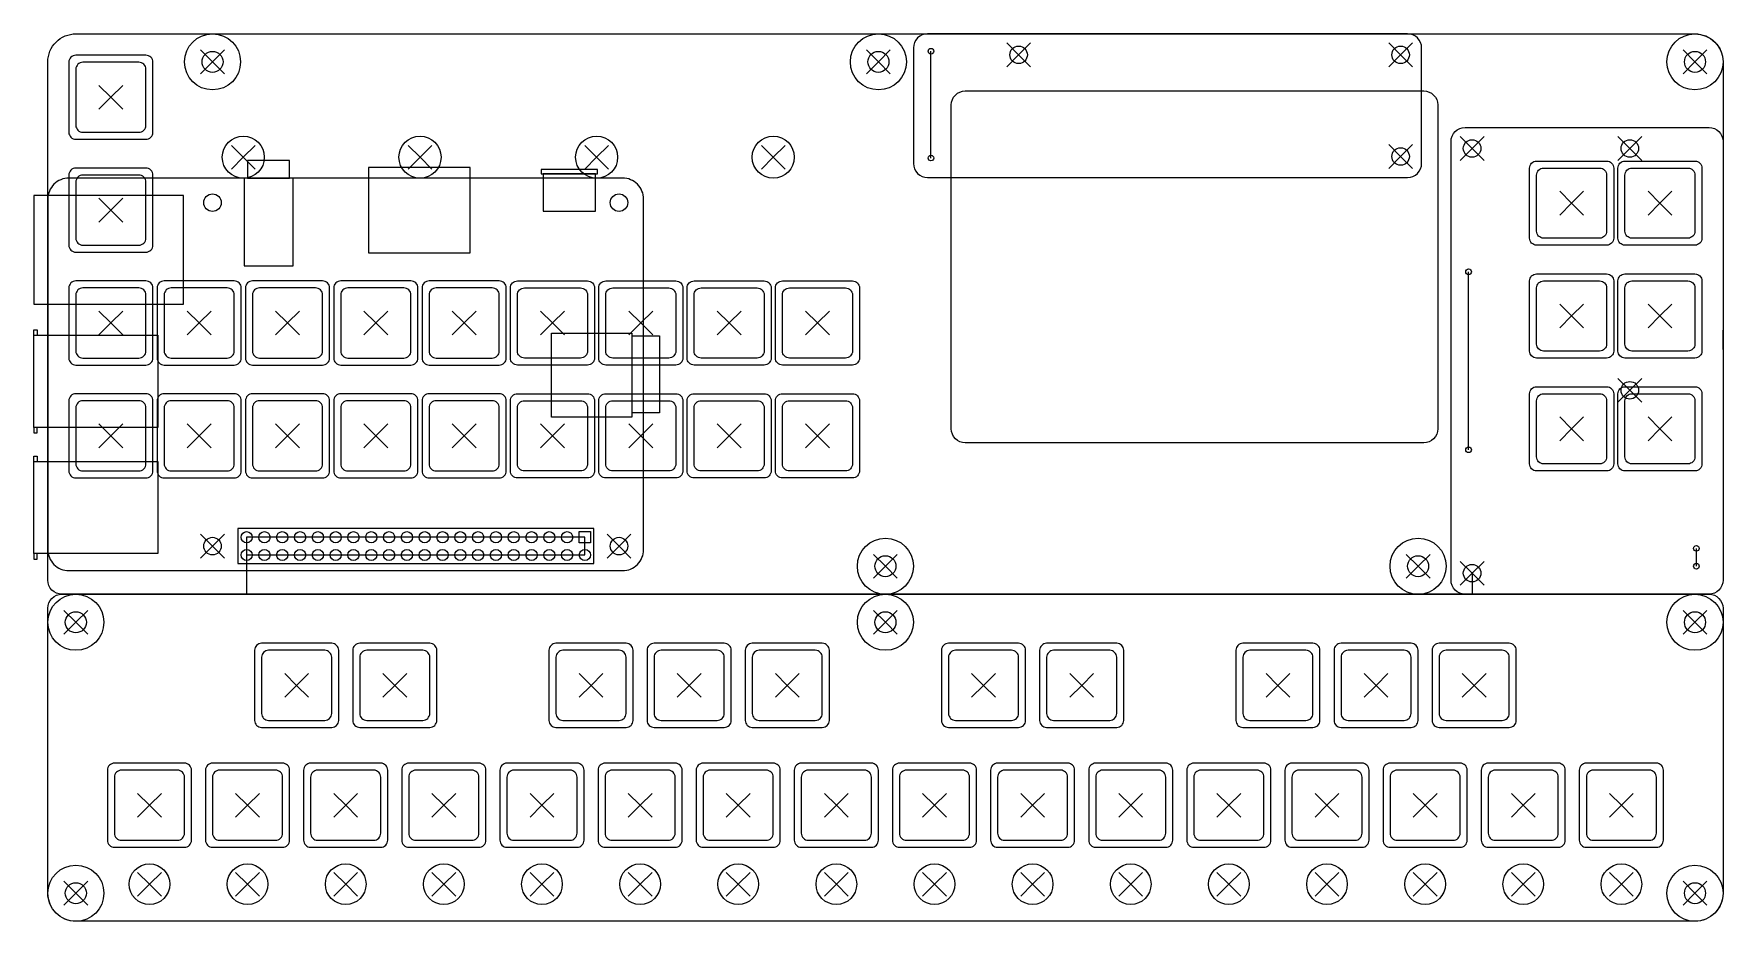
# Model space of a CAD drawing. Header units: millimetres. Extents: x 4 to 245, y 5 to 132.
import ezdxf

# ---------------------------------------------------------------- set-up
doc = ezdxf.new("R2010")
doc.units = ezdxf.units.MM
for name, color, linetype in [('align', 51, 'Continuous'), ('audio', 7, 'Continuous'), ('buttons', 41, 'Continuous'), ('edge.cuts', 4, 'Continuous'), ('encoders', 6, 'Continuous'), ('leds', 7, 'Continuous'), ('mounting', 3, 'Continuous'), ('power', 6, 'Continuous'), ('rasp', 41, 'Continuous'), ('screen', 41, 'Continuous')]:
    doc.layers.add(name, color=color, linetype=linetype)

msp = doc.modelspace()

# ---------------------------------------------------------------- linework, layer by layer
at = {"layer": 'align'}
for p, q in [((131.85, 114.36), (131.85, 129.6)), ((208.55, 72.73), (208.55, 98.13)), ((34.22, 60.27), (34.22, 57.73)), ((82.48, 60.27), (34.22, 60.27)), ((82.48, 57.73), (82.48, 60.27)), ((241.05, 56.13), (241.05, 58.67)), ((34.22, 57.73), (34.22, 52.13)), ((34.22, 57.73), (82.48, 57.73)), ((209.05, 55.29), (209.05, 52.13))]:
    msp.add_line(p, q, dxfattribs=at)
at = {"layer": 'align', "linetype": 'Continuous', "lineweight": 25}
for points in [[(142.65, 127.39), (144.35, 129.08), (142.65, 130.78)], [(146.05, 130.78), (144.35, 129.08), (146.05, 127.39)], [(197.15, 127.39), (198.85, 129.08), (197.15, 130.78)], [(200.55, 130.78), (198.85, 129.08), (200.55, 127.39)], [(27.65, 126.39), (29.35, 128.08), (27.65, 129.78)], [(31.05, 129.78), (29.35, 128.08), (31.05, 126.39)], [(122.65, 126.39), (124.35, 128.08), (122.65, 129.78)], [(126.05, 129.78), (124.35, 128.08), (126.05, 126.39)], [(239.15, 126.39), (240.85, 128.08), (239.15, 129.78)], [(242.55, 129.78), (240.85, 128.08), (242.55, 126.39)], [(13.15, 121.33), (14.85, 123.03), (13.15, 124.72)], [(16.55, 124.72), (14.85, 123.03), (16.55, 121.33)], [(32.04, 112.78), (33.74, 114.48), (32.04, 116.17)], [(35.44, 116.17), (33.74, 114.48), (35.44, 112.78)], [(57.25, 112.78), (58.95, 114.48), (57.25, 116.17)], [(60.65, 116.17), (58.95, 114.48), (60.65, 112.78)], [(82.45, 112.78), (84.15, 114.48), (82.45, 116.17)], [(85.85, 116.17), (84.15, 114.48), (85.85, 112.78)], [(107.65, 112.78), (109.35, 114.48), (107.65, 116.17)], [(111.05, 116.17), (109.35, 114.48), (111.05, 112.78)], [(197.15, 112.89), (198.85, 114.58), (197.15, 116.28)], [(200.55, 116.28), (198.85, 114.58), (200.55, 112.89)], [(207.35, 114.03), (209.05, 115.73), (207.35, 117.42)], [(210.75, 117.42), (209.05, 115.73), (210.75, 114.03)], [(229.85, 114.03), (231.55, 115.73), (229.85, 117.42)], [(233.25, 117.42), (231.55, 115.73), (233.25, 114.03)], [(13.15, 105.23), (14.85, 106.93), (13.15, 108.62)], [(16.55, 108.62), (14.85, 106.93), (16.55, 105.23)], [(221.55, 106.23), (223.25, 107.93), (221.55, 109.62)], [(224.95, 109.62), (223.25, 107.93), (224.95, 106.23)], [(234.15, 106.23), (235.85, 107.93), (234.15, 109.62)], [(237.55, 109.62), (235.85, 107.93), (237.55, 106.23)], [(13.15, 89.13), (14.85, 90.83), (13.15, 92.52)], [(16.55, 92.52), (14.85, 90.83), (16.55, 89.13)], [(25.75, 89.13), (27.45, 90.83), (25.75, 92.52)], [(29.15, 92.52), (27.45, 90.83), (29.15, 89.13)], [(38.35, 89.13), (40.05, 90.83), (38.35, 92.52)], [(41.75, 92.52), (40.05, 90.83), (41.75, 89.13)], [(50.95, 89.13), (52.65, 90.83), (50.95, 92.52)], [(54.35, 92.52), (52.65, 90.83), (54.35, 89.13)], [(63.55, 89.13), (65.25, 90.83), (63.55, 92.52)], [(66.95, 92.52), (65.25, 90.83), (66.95, 89.13)], [(76.15, 89.13), (77.85, 90.83), (76.15, 92.52)], [(79.55, 92.52), (77.85, 90.83), (79.55, 89.13)], [(88.75, 89.13), (90.45, 90.83), (88.75, 92.52)], [(92.15, 92.52), (90.45, 90.83), (92.15, 89.13)], [(101.35, 89.13), (103.05, 90.83), (101.35, 92.52)], [(104.75, 92.52), (103.05, 90.83), (104.75, 89.13)], [(113.95, 89.13), (115.65, 90.83), (113.95, 92.52)], [(117.35, 92.52), (115.65, 90.83), (117.35, 89.13)], [(221.55, 90.13), (223.25, 91.83), (221.55, 93.52)], [(224.95, 93.52), (223.25, 91.83), (224.95, 90.13)], [(234.15, 90.13), (235.85, 91.83), (234.15, 93.52)], [(237.55, 93.52), (235.85, 91.83), (237.55, 90.13)], [(229.85, 79.53), (231.55, 81.23), (229.85, 82.92)], [(233.25, 82.92), (231.55, 81.23), (233.25, 79.53)], [(221.55, 74.03), (223.25, 75.73), (221.55, 77.42)], [(224.95, 77.42), (223.25, 75.73), (224.95, 74.03)], [(234.15, 74.03), (235.85, 75.73), (234.15, 77.42)], [(237.55, 77.42), (235.85, 75.73), (237.55, 74.03)], [(13.15, 73.03), (14.85, 74.73), (13.15, 76.42)], [(16.55, 76.42), (14.85, 74.73), (16.55, 73.03)], [(25.75, 73.03), (27.45, 74.73), (25.75, 76.42)], [(29.15, 76.42), (27.45, 74.73), (29.15, 73.03)], [(38.35, 73.03), (40.05, 74.73), (38.35, 76.42)], [(41.75, 76.42), (40.05, 74.73), (41.75, 73.03)], [(50.95, 73.03), (52.65, 74.73), (50.95, 76.42)], [(54.35, 76.42), (52.65, 74.73), (54.35, 73.03)], [(63.55, 73.03), (65.25, 74.73), (63.55, 76.42)], [(66.95, 76.42), (65.25, 74.73), (66.95, 73.03)], [(76.15, 73.03), (77.85, 74.73), (76.15, 76.42)], [(79.55, 76.42), (77.85, 74.73), (79.55, 73.03)], [(88.75, 73.03), (90.45, 74.73), (88.75, 76.42)], [(92.15, 76.42), (90.45, 74.73), (92.15, 73.03)], [(101.35, 73.03), (103.05, 74.73), (101.35, 76.42)], [(104.75, 76.42), (103.05, 74.73), (104.75, 73.03)], [(113.95, 73.03), (115.65, 74.73), (113.95, 76.42)], [(117.35, 76.42), (115.65, 74.73), (117.35, 73.03)], [(27.65, 57.3), (29.35, 59), (27.65, 60.69)], [(31.05, 60.69), (29.35, 59), (31.05, 57.3)], [(85.65, 57.3), (87.35, 59), (85.65, 60.69)], [(89.05, 60.69), (87.35, 59), (89.05, 57.3)], [(123.65, 54.43), (125.35, 56.13), (123.65, 57.82)], [(127.05, 57.82), (125.35, 56.13), (127.05, 54.43)], [(199.65, 54.43), (201.35, 56.13), (199.65, 57.82)], [(203.05, 57.82), (201.35, 56.13), (203.05, 54.43)], [(207.35, 56.82), (209.05, 55.13), (207.35, 53.43)], [(210.75, 53.43), (209.05, 55.13), (210.75, 56.82)], [(8.15, 46.43), (9.85, 48.13), (8.15, 49.82)], [(11.55, 49.82), (9.85, 48.13), (11.55, 46.43)], [(123.65, 46.43), (125.35, 48.13), (123.65, 49.82)], [(127.05, 49.82), (125.35, 48.13), (127.05, 46.43)], [(239.15, 46.43), (240.85, 48.13), (239.15, 49.82)], [(242.55, 49.82), (240.85, 48.13), (242.55, 46.43)], [(39.65, 37.43), (41.35, 39.13), (39.65, 40.82)], [(43.05, 40.82), (41.35, 39.13), (43.05, 37.43)], [(53.65, 37.43), (55.35, 39.13), (53.65, 40.82)], [(57.05, 40.82), (55.35, 39.13), (57.05, 37.43)], [(81.65, 37.43), (83.35, 39.13), (81.65, 40.82)], [(85.05, 40.82), (83.35, 39.13), (85.05, 37.43)], [(95.65, 37.43), (97.35, 39.13), (95.65, 40.82)], [(99.05, 40.82), (97.35, 39.13), (99.05, 37.43)], [(109.65, 37.43), (111.35, 39.13), (109.65, 40.82)], [(113.05, 40.82), (111.35, 39.13), (113.05, 37.43)], [(137.65, 37.43), (139.35, 39.13), (137.65, 40.82)], [(141.05, 40.82), (139.35, 39.13), (141.05, 37.43)], [(151.65, 37.43), (153.35, 39.13), (151.65, 40.82)], [(155.05, 40.82), (153.35, 39.13), (155.05, 37.43)], [(179.65, 37.43), (181.35, 39.13), (179.65, 40.82)], [(183.05, 40.82), (181.35, 39.13), (183.05, 37.43)], [(193.65, 37.43), (195.35, 39.13), (193.65, 40.82)], [(197.05, 40.82), (195.35, 39.13), (197.05, 37.43)], [(207.65, 37.43), (209.35, 39.13), (207.65, 40.82)], [(211.05, 40.82), (209.35, 39.13), (211.05, 37.43)], [(18.65, 20.33), (20.35, 22.03), (18.65, 23.72)], [(22.05, 23.72), (20.35, 22.03), (22.05, 20.33)], [(32.65, 20.33), (34.35, 22.03), (32.65, 23.72)], [(36.05, 23.72), (34.35, 22.03), (36.05, 20.33)], [(46.65, 20.33), (48.35, 22.03), (46.65, 23.72)], [(50.05, 23.72), (48.35, 22.03), (50.05, 20.33)], [(60.65, 20.33), (62.35, 22.03), (60.65, 23.72)], [(64.05, 23.72), (62.35, 22.03), (64.05, 20.33)], [(74.65, 20.33), (76.35, 22.03), (74.65, 23.72)], [(78.05, 23.72), (76.35, 22.03), (78.05, 20.33)], [(88.65, 20.33), (90.35, 22.03), (88.65, 23.72)], [(92.05, 23.72), (90.35, 22.03), (92.05, 20.33)], [(102.65, 20.33), (104.35, 22.03), (102.65, 23.72)], [(106.05, 23.72), (104.35, 22.03), (106.05, 20.33)], [(116.65, 20.33), (118.35, 22.03), (116.65, 23.72)], [(120.05, 23.72), (118.35, 22.03), (120.05, 20.33)], [(130.65, 20.33), (132.35, 22.03), (130.65, 23.72)], [(134.05, 23.72), (132.35, 22.03), (134.05, 20.33)], [(144.65, 20.33), (146.35, 22.03), (144.65, 23.72)], [(148.05, 23.72), (146.35, 22.03), (148.05, 20.33)], [(158.65, 20.33), (160.35, 22.03), (158.65, 23.72)], [(162.05, 23.72), (160.35, 22.03), (162.05, 20.33)], [(172.65, 20.33), (174.35, 22.03), (172.65, 23.72)], [(176.05, 23.72), (174.35, 22.03), (176.05, 20.33)], [(186.65, 20.33), (188.35, 22.03), (186.65, 23.72)], [(190.05, 23.72), (188.35, 22.03), (190.05, 20.33)], [(200.65, 20.33), (202.35, 22.03), (200.65, 23.72)], [(204.05, 23.72), (202.35, 22.03), (204.05, 20.33)], [(214.65, 20.33), (216.35, 22.03), (214.65, 23.72)], [(218.05, 23.72), (216.35, 22.03), (218.05, 20.33)], [(228.65, 20.33), (230.35, 22.03), (228.65, 23.72)], [(232.05, 23.72), (230.35, 22.03), (232.05, 20.33)], [(18.65, 9.06), (20.35, 10.76), (18.65, 12.45)], [(22.05, 12.45), (20.35, 10.76), (22.05, 9.06)], [(32.65, 9.06), (34.35, 10.76), (32.65, 12.45)], [(36.05, 12.45), (34.35, 10.76), (36.05, 9.06)], [(46.65, 9.06), (48.35, 10.76), (46.65, 12.45)], [(50.05, 12.45), (48.35, 10.76), (50.05, 9.06)], [(60.65, 9.06), (62.35, 10.76), (60.65, 12.45)], [(64.05, 12.45), (62.35, 10.76), (64.05, 9.06)], [(74.65, 9.06), (76.35, 10.76), (74.65, 12.45)], [(78.05, 12.45), (76.35, 10.76), (78.05, 9.06)], [(88.65, 9.06), (90.35, 10.76), (88.65, 12.45)], [(92.05, 12.45), (90.35, 10.76), (92.05, 9.06)], [(102.65, 9.06), (104.35, 10.76), (102.65, 12.45)], [(106.05, 12.45), (104.35, 10.76), (106.05, 9.06)], [(116.65, 9.06), (118.35, 10.76), (116.65, 12.45)], [(120.05, 12.45), (118.35, 10.76), (120.05, 9.06)], [(130.65, 9.06), (132.35, 10.76), (130.65, 12.45)], [(134.05, 12.45), (132.35, 10.76), (134.05, 9.06)], [(144.65, 9.06), (146.35, 10.76), (144.65, 12.45)], [(148.05, 12.45), (146.35, 10.76), (148.05, 9.06)], [(158.65, 9.06), (160.35, 10.76), (158.65, 12.45)], [(162.05, 12.45), (160.35, 10.76), (162.05, 9.06)], [(172.65, 9.06), (174.35, 10.76), (172.65, 12.45)], [(176.05, 12.45), (174.35, 10.76), (176.05, 9.06)], [(186.65, 9.06), (188.35, 10.76), (186.65, 12.45)], [(190.05, 12.45), (188.35, 10.76), (190.05, 9.06)], [(200.65, 9.06), (202.35, 10.76), (200.65, 12.45)], [(204.05, 12.45), (202.35, 10.76), (204.05, 9.06)], [(214.65, 9.06), (216.35, 10.76), (214.65, 12.45)], [(218.05, 12.45), (216.35, 10.76), (218.05, 9.06)], [(228.65, 9.06), (230.35, 10.76), (228.65, 12.45)], [(232.05, 12.45), (230.35, 10.76), (232.05, 9.06)], [(8.15, 7.79), (9.85, 9.48), (8.15, 11.18)], [(11.55, 11.18), (9.85, 9.48), (11.55, 7.79)], [(239.15, 7.79), (240.85, 9.48), (239.15, 11.18)], [(242.55, 11.18), (240.85, 9.48), (242.55, 7.79)]]:
    msp.add_lwpolyline(points, dxfattribs=at)
at = {"layer": 'align'}
for centre in [(131.85, 129.6), (131.85, 114.36), (208.55, 98.13), (208.55, 72.73), (241.05, 58.67), (241.05, 56.13)]:
    msp.add_circle(centre, 0.4, dxfattribs=at)
at = {"layer": 'audio', "color": 52, "true_color": 0xc2c200}
msp.add_lwpolyline([(244.85, 116.73), (244.85, 54.13, -0.414214), (242.85, 52.13), (208.05, 52.13, -0.414214), (206.05, 54.13), (206.05, 116.73, -0.414214), (208.05, 118.73), (242.85, 118.73, -0.414214)], format="xyb", close=True, dxfattribs=at)
at = {"layer": 'audio', "color": 136, "true_color": 0x008484}
msp.add_lwpolyline([(244.88, 87.04), (244.88, 89.79)], dxfattribs=at)
at = {"layer": 'buttons', "color": 1, "linetype": 'Continuous', "lineweight": 25}
for points in [[(9.85, 117.03), (19.85, 117.03, 0.414214), (20.85, 118.03), (20.85, 128.03, 0.414214), (19.85, 129.03), (9.85, 129.03, 0.414214), (8.85, 128.03), (8.85, 118.03, 0.414214)], [(10.85, 118.03), (18.85, 118.03, 0.414214), (19.85, 119.03), (19.85, 127.03, 0.414214), (18.85, 128.03), (10.85, 128.03, 0.414214), (9.85, 127.03), (9.85, 119.03, 0.414214)], [(228.25, 101.93), (218.25, 101.93, -0.414214), (217.25, 102.93), (217.25, 112.93, -0.414214), (218.25, 113.93), (228.25, 113.93, -0.414214), (229.25, 112.93), (229.25, 102.93, -0.414214)], [(240.85, 101.93), (230.85, 101.93, -0.414214), (229.85, 102.93), (229.85, 112.93, -0.414214), (230.85, 113.93), (240.85, 113.93, -0.414214), (241.85, 112.93), (241.85, 102.93, -0.414214)], [(9.85, 100.93), (19.85, 100.93, 0.414214), (20.85, 101.93), (20.85, 111.93, 0.414214), (19.85, 112.93), (9.85, 112.93, 0.414214), (8.85, 111.93), (8.85, 101.93, 0.414214)], [(10.85, 101.93), (18.85, 101.93, 0.414214), (19.85, 102.93), (19.85, 110.93, 0.414214), (18.85, 111.93), (10.85, 111.93, 0.414214), (9.85, 110.93), (9.85, 102.93, 0.414214)], [(227.25, 102.93), (219.25, 102.93, -0.414214), (218.25, 103.93), (218.25, 111.93, -0.414214), (219.25, 112.93), (227.25, 112.93, -0.414214), (228.25, 111.93), (228.25, 103.93, -0.414214)], [(239.85, 102.93), (231.85, 102.93, -0.414214), (230.85, 103.93), (230.85, 111.93, -0.414214), (231.85, 112.93), (239.85, 112.93, -0.414214), (240.85, 111.93), (240.85, 103.93, -0.414214)], [(9.85, 84.83), (19.85, 84.83, 0.414214), (20.85, 85.83), (20.85, 95.83, 0.414214), (19.85, 96.83), (9.85, 96.83, 0.414214), (8.85, 95.83), (8.85, 85.83, 0.414214)], [(22.45, 84.83), (32.45, 84.83, 0.414214), (33.45, 85.83), (33.45, 95.83, 0.414214), (32.45, 96.83), (22.45, 96.83, 0.414214), (21.45, 95.83), (21.45, 85.83, 0.414214)], [(35.05, 84.83), (45.05, 84.83, 0.414214), (46.05, 85.83), (46.05, 95.83, 0.414214), (45.05, 96.83), (35.05, 96.83, 0.414214), (34.05, 95.83), (34.05, 85.83, 0.414214)], [(47.65, 84.83), (57.65, 84.83, 0.414214), (58.65, 85.83), (58.65, 95.83, 0.414214), (57.65, 96.83), (47.65, 96.83, 0.414214), (46.65, 95.83), (46.65, 85.83, 0.414214)], [(60.25, 84.83), (70.25, 84.83, 0.414214), (71.25, 85.83), (71.25, 95.83, 0.414214), (70.25, 96.83), (60.25, 96.83, 0.414214), (59.25, 95.83), (59.25, 85.83, 0.414214)], [(82.85, 84.83), (72.85, 84.83, -0.414214), (71.85, 85.83), (71.85, 95.83, -0.414214), (72.85, 96.83), (82.85, 96.83, -0.414214), (83.85, 95.83), (83.85, 85.83, -0.414214)], [(95.45, 84.83), (85.45, 84.83, -0.414214), (84.45, 85.83), (84.45, 95.83, -0.414214), (85.45, 96.83), (95.45, 96.83, -0.414214), (96.45, 95.83), (96.45, 85.83, -0.414214)], [(108.05, 84.83), (98.05, 84.83, -0.414214), (97.05, 85.83), (97.05, 95.83, -0.414214), (98.05, 96.83), (108.05, 96.83, -0.414214), (109.05, 95.83), (109.05, 85.83, -0.414214)], [(120.65, 84.83), (110.65, 84.83, -0.414214), (109.65, 85.83), (109.65, 95.83, -0.414214), (110.65, 96.83), (120.65, 96.83, -0.414214), (121.65, 95.83), (121.65, 85.83, -0.414214)], [(228.25, 85.83), (218.25, 85.83, -0.414214), (217.25, 86.83), (217.25, 96.83, -0.414214), (218.25, 97.83), (228.25, 97.83, -0.414214), (229.25, 96.83), (229.25, 86.83, -0.414214)], [(227.25, 86.83), (219.25, 86.83, -0.414214), (218.25, 87.83), (218.25, 95.83, -0.414214), (219.25, 96.83), (227.25, 96.83, -0.414214), (228.25, 95.83), (228.25, 87.83, -0.414214)], [(240.85, 85.83), (230.85, 85.83, -0.414214), (229.85, 86.83), (229.85, 96.83, -0.414214), (230.85, 97.83), (240.85, 97.83, -0.414214), (241.85, 96.83), (241.85, 86.83, -0.414214)], [(239.85, 86.83), (231.85, 86.83, -0.414214), (230.85, 87.83), (230.85, 95.83, -0.414214), (231.85, 96.83), (239.85, 96.83, -0.414214), (240.85, 95.83), (240.85, 87.83, -0.414214)], [(10.85, 85.83), (18.85, 85.83, 0.414214), (19.85, 86.83), (19.85, 94.83, 0.414214), (18.85, 95.83), (10.85, 95.83, 0.414214), (9.85, 94.83), (9.85, 86.83, 0.414214)], [(23.45, 85.83), (31.45, 85.83, 0.414214), (32.45, 86.83), (32.45, 94.83, 0.414214), (31.45, 95.83), (23.45, 95.83, 0.414214), (22.45, 94.83), (22.45, 86.83, 0.414214)], [(36.05, 85.83), (44.05, 85.83, 0.414214), (45.05, 86.83), (45.05, 94.83, 0.414214), (44.05, 95.83), (36.05, 95.83, 0.414214), (35.05, 94.83), (35.05, 86.83, 0.414214)], [(48.65, 85.83), (56.65, 85.83, 0.414214), (57.65, 86.83), (57.65, 94.83, 0.414214), (56.65, 95.83), (48.65, 95.83, 0.414214), (47.65, 94.83), (47.65, 86.83, 0.414214)], [(61.25, 85.83), (69.25, 85.83, 0.414214), (70.25, 86.83), (70.25, 94.83, 0.414214), (69.25, 95.83), (61.25, 95.83, 0.414214), (60.25, 94.83), (60.25, 86.83, 0.414214)], [(81.85, 85.83), (73.85, 85.83, -0.414214), (72.85, 86.83), (72.85, 94.83, -0.414214), (73.85, 95.83), (81.85, 95.83, -0.414214), (82.85, 94.83), (82.85, 86.83, -0.414214)], [(94.45, 85.83), (86.45, 85.83, -0.414214), (85.45, 86.83), (85.45, 94.83, -0.414214), (86.45, 95.83), (94.45, 95.83, -0.414214), (95.45, 94.83), (95.45, 86.83, -0.414214)], [(107.05, 85.83), (99.05, 85.83, -0.414214), (98.05, 86.83), (98.05, 94.83, -0.414214), (99.05, 95.83), (107.05, 95.83, -0.414214), (108.05, 94.83), (108.05, 86.83, -0.414214)], [(119.65, 85.83), (111.65, 85.83, -0.414214), (110.65, 86.83), (110.65, 94.83, -0.414214), (111.65, 95.83), (119.65, 95.83, -0.414214), (120.65, 94.83), (120.65, 86.83, -0.414214)], [(9.85, 68.73), (19.85, 68.73, 0.414214), (20.85, 69.73), (20.85, 79.73, 0.414214), (19.85, 80.73), (9.85, 80.73, 0.414214), (8.85, 79.73), (8.85, 69.73, 0.414214)], [(10.85, 69.73), (18.85, 69.73, 0.414214), (19.85, 70.73), (19.85, 78.73, 0.414214), (18.85, 79.73), (10.85, 79.73, 0.414214), (9.85, 78.73), (9.85, 70.73, 0.414214)], [(22.45, 68.73), (32.45, 68.73, 0.414214), (33.45, 69.73), (33.45, 79.73, 0.414214), (32.45, 80.73), (22.45, 80.73, 0.414214), (21.45, 79.73), (21.45, 69.73, 0.414214)], [(23.45, 69.73), (31.45, 69.73, 0.414214), (32.45, 70.73), (32.45, 78.73, 0.414214), (31.45, 79.73), (23.45, 79.73, 0.414214), (22.45, 78.73), (22.45, 70.73, 0.414214)], [(35.05, 68.73), (45.05, 68.73, 0.414214), (46.05, 69.73), (46.05, 79.73, 0.414214), (45.05, 80.73), (35.05, 80.73, 0.414214), (34.05, 79.73), (34.05, 69.73, 0.414214)], [(36.05, 69.73), (44.05, 69.73, 0.414214), (45.05, 70.73), (45.05, 78.73, 0.414214), (44.05, 79.73), (36.05, 79.73, 0.414214), (35.05, 78.73), (35.05, 70.73, 0.414214)], [(47.65, 68.73), (57.65, 68.73, 0.414214), (58.65, 69.73), (58.65, 79.73, 0.414214), (57.65, 80.73), (47.65, 80.73, 0.414214), (46.65, 79.73), (46.65, 69.73, 0.414214)], [(48.65, 69.73), (56.65, 69.73, 0.414214), (57.65, 70.73), (57.65, 78.73, 0.414214), (56.65, 79.73), (48.65, 79.73, 0.414214), (47.65, 78.73), (47.65, 70.73, 0.414214)], [(60.25, 68.73), (70.25, 68.73, 0.414214), (71.25, 69.73), (71.25, 79.73, 0.414214), (70.25, 80.73), (60.25, 80.73, 0.414214), (59.25, 79.73), (59.25, 69.73, 0.414214)], [(61.25, 69.73), (69.25, 69.73, 0.414214), (70.25, 70.73), (70.25, 78.73, 0.414214), (69.25, 79.73), (61.25, 79.73, 0.414214), (60.25, 78.73), (60.25, 70.73, 0.414214)], [(82.85, 68.73), (72.85, 68.73, -0.414214), (71.85, 69.73), (71.85, 79.73, -0.414214), (72.85, 80.73), (82.85, 80.73, -0.414214), (83.85, 79.73), (83.85, 69.73, -0.414214)], [(81.85, 69.73), (73.85, 69.73, -0.414214), (72.85, 70.73), (72.85, 78.73, -0.414214), (73.85, 79.73), (81.85, 79.73, -0.414214), (82.85, 78.73), (82.85, 70.73, -0.414214)], [(95.45, 68.73), (85.45, 68.73, -0.414214), (84.45, 69.73), (84.45, 79.73, -0.414214), (85.45, 80.73), (95.45, 80.73, -0.414214), (96.45, 79.73), (96.45, 69.73, -0.414214)], [(94.45, 69.73), (86.45, 69.73, -0.414214), (85.45, 70.73), (85.45, 78.73, -0.414214), (86.45, 79.73), (94.45, 79.73, -0.414214), (95.45, 78.73), (95.45, 70.73, -0.414214)], [(108.05, 68.73), (98.05, 68.73, -0.414214), (97.05, 69.73), (97.05, 79.73, -0.414214), (98.05, 80.73), (108.05, 80.73, -0.414214), (109.05, 79.73), (109.05, 69.73, -0.414214)], [(107.05, 69.73), (99.05, 69.73, -0.414214), (98.05, 70.73), (98.05, 78.73, -0.414214), (99.05, 79.73), (107.05, 79.73, -0.414214), (108.05, 78.73), (108.05, 70.73, -0.414214)], [(120.65, 68.73), (110.65, 68.73, -0.414214), (109.65, 69.73), (109.65, 79.73, -0.414214), (110.65, 80.73), (120.65, 80.73, -0.414214), (121.65, 79.73), (121.65, 69.73, -0.414214)], [(119.65, 69.73), (111.65, 69.73, -0.414214), (110.65, 70.73), (110.65, 78.73, -0.414214), (111.65, 79.73), (119.65, 79.73, -0.414214), (120.65, 78.73), (120.65, 70.73, -0.414214)], [(228.25, 69.73), (218.25, 69.73, -0.414214), (217.25, 70.73), (217.25, 80.73, -0.414214), (218.25, 81.73), (228.25, 81.73, -0.414214), (229.25, 80.73), (229.25, 70.73, -0.414214)], [(227.25, 70.73), (219.25, 70.73, -0.414214), (218.25, 71.73), (218.25, 79.73, -0.414214), (219.25, 80.73), (227.25, 80.73, -0.414214), (228.25, 79.73), (228.25, 71.73, -0.414214)], [(240.85, 69.73), (230.85, 69.73, -0.414214), (229.85, 70.73), (229.85, 80.73, -0.414214), (230.85, 81.73), (240.85, 81.73, -0.414214), (241.85, 80.73), (241.85, 70.73, -0.414214)], [(239.85, 70.73), (231.85, 70.73, -0.414214), (230.85, 71.73), (230.85, 79.73, -0.414214), (231.85, 80.73), (239.85, 80.73, -0.414214), (240.85, 79.73), (240.85, 71.73, -0.414214)], [(36.35, 33.13), (46.35, 33.13, 0.414214), (47.35, 34.13), (47.35, 44.13, 0.414214), (46.35, 45.13), (36.35, 45.13, 0.414214), (35.35, 44.13), (35.35, 34.13, 0.414214)], [(37.35, 34.13), (45.35, 34.13, 0.414214), (46.35, 35.13), (46.35, 43.13, 0.414214), (45.35, 44.13), (37.35, 44.13, 0.414214), (36.35, 43.13), (36.35, 35.13, 0.414214)], [(50.35, 33.13), (60.35, 33.13, 0.414214), (61.35, 34.13), (61.35, 44.13, 0.414214), (60.35, 45.13), (50.35, 45.13, 0.414214), (49.35, 44.13), (49.35, 34.13, 0.414214)], [(51.35, 34.13), (59.35, 34.13, 0.414214), (60.35, 35.13), (60.35, 43.13, 0.414214), (59.35, 44.13), (51.35, 44.13, 0.414214), (50.35, 43.13), (50.35, 35.13, 0.414214)], [(78.35, 33.13), (88.35, 33.13, 0.414214), (89.35, 34.13), (89.35, 44.13, 0.414214), (88.35, 45.13), (78.35, 45.13, 0.414214), (77.35, 44.13), (77.35, 34.13, 0.414214)], [(79.35, 34.13), (87.35, 34.13, 0.414214), (88.35, 35.13), (88.35, 43.13, 0.414214), (87.35, 44.13), (79.35, 44.13, 0.414214), (78.35, 43.13), (78.35, 35.13, 0.414214)], [(92.35, 33.13), (102.35, 33.13, 0.414214), (103.35, 34.13), (103.35, 44.13, 0.414214), (102.35, 45.13), (92.35, 45.13, 0.414214), (91.35, 44.13), (91.35, 34.13, 0.414214)], [(93.35, 34.13), (101.35, 34.13, 0.414214), (102.35, 35.13), (102.35, 43.13, 0.414214), (101.35, 44.13), (93.35, 44.13, 0.414214), (92.35, 43.13), (92.35, 35.13, 0.414214)], [(106.35, 33.13), (116.35, 33.13, 0.414214), (117.35, 34.13), (117.35, 44.13, 0.414214), (116.35, 45.13), (106.35, 45.13, 0.414214), (105.35, 44.13), (105.35, 34.13, 0.414214)], [(107.35, 34.13), (115.35, 34.13, 0.414214), (116.35, 35.13), (116.35, 43.13, 0.414214), (115.35, 44.13), (107.35, 44.13, 0.414214), (106.35, 43.13), (106.35, 35.13, 0.414214)], [(134.35, 33.13), (144.35, 33.13, 0.414214), (145.35, 34.13), (145.35, 44.13, 0.414214), (144.35, 45.13), (134.35, 45.13, 0.414214), (133.35, 44.13), (133.35, 34.13, 0.414214)], [(135.35, 34.13), (143.35, 34.13, 0.414214), (144.35, 35.13), (144.35, 43.13, 0.414214), (143.35, 44.13), (135.35, 44.13, 0.414214), (134.35, 43.13), (134.35, 35.13, 0.414214)], [(148.35, 33.13), (158.35, 33.13, 0.414214), (159.35, 34.13), (159.35, 44.13, 0.414214), (158.35, 45.13), (148.35, 45.13, 0.414214), (147.35, 44.13), (147.35, 34.13, 0.414214)], [(149.35, 34.13), (157.35, 34.13, 0.414214), (158.35, 35.13), (158.35, 43.13, 0.414214), (157.35, 44.13), (149.35, 44.13, 0.414214), (148.35, 43.13), (148.35, 35.13, 0.414214)], [(176.35, 33.13), (186.35, 33.13, 0.414214), (187.35, 34.13), (187.35, 44.13, 0.414214), (186.35, 45.13), (176.35, 45.13, 0.414214), (175.35, 44.13), (175.35, 34.13, 0.414214)], [(177.35, 34.13), (185.35, 34.13, 0.414214), (186.35, 35.13), (186.35, 43.13, 0.414214), (185.35, 44.13), (177.35, 44.13, 0.414214), (176.35, 43.13), (176.35, 35.13, 0.414214)], [(190.35, 33.13), (200.35, 33.13, 0.414214), (201.35, 34.13), (201.35, 44.13, 0.414214), (200.35, 45.13), (190.35, 45.13, 0.414214), (189.35, 44.13), (189.35, 34.13, 0.414214)], [(191.35, 34.13), (199.35, 34.13, 0.414214), (200.35, 35.13), (200.35, 43.13, 0.414214), (199.35, 44.13), (191.35, 44.13, 0.414214), (190.35, 43.13), (190.35, 35.13, 0.414214)], [(204.35, 33.13), (214.35, 33.13, 0.414214), (215.35, 34.13), (215.35, 44.13, 0.414214), (214.35, 45.13), (204.35, 45.13, 0.414214), (203.35, 44.13), (203.35, 34.13, 0.414214)], [(205.35, 34.13), (213.35, 34.13, 0.414214), (214.35, 35.13), (214.35, 43.13, 0.414214), (213.35, 44.13), (205.35, 44.13, 0.414214), (204.35, 43.13), (204.35, 35.13, 0.414214)], [(15.35, 16.03), (25.35, 16.03, 0.414214), (26.35, 17.03), (26.35, 27.03, 0.414214), (25.35, 28.03), (15.35, 28.03, 0.414214), (14.35, 27.03), (14.35, 17.03, 0.414214)], [(16.35, 17.03), (24.35, 17.03, 0.414214), (25.35, 18.03), (25.35, 26.03, 0.414214), (24.35, 27.03), (16.35, 27.03, 0.414214), (15.35, 26.03), (15.35, 18.03, 0.414214)], [(29.35, 16.03), (39.35, 16.03, 0.414214), (40.35, 17.03), (40.35, 27.03, 0.414214), (39.35, 28.03), (29.35, 28.03, 0.414214), (28.35, 27.03), (28.35, 17.03, 0.414214)], [(30.35, 17.03), (38.35, 17.03, 0.414214), (39.35, 18.03), (39.35, 26.03, 0.414214), (38.35, 27.03), (30.35, 27.03, 0.414214), (29.35, 26.03), (29.35, 18.03, 0.414214)], [(43.35, 16.03), (53.35, 16.03, 0.414214), (54.35, 17.03), (54.35, 27.03, 0.414214), (53.35, 28.03), (43.35, 28.03, 0.414214), (42.35, 27.03), (42.35, 17.03, 0.414214)], [(44.35, 17.03), (52.35, 17.03, 0.414214), (53.35, 18.03), (53.35, 26.03, 0.414214), (52.35, 27.03), (44.35, 27.03, 0.414214), (43.35, 26.03), (43.35, 18.03, 0.414214)], [(57.35, 16.03), (67.35, 16.03, 0.414214), (68.35, 17.03), (68.35, 27.03, 0.414214), (67.35, 28.03), (57.35, 28.03, 0.414214), (56.35, 27.03), (56.35, 17.03, 0.414214)], [(58.35, 17.03), (66.35, 17.03, 0.414214), (67.35, 18.03), (67.35, 26.03, 0.414214), (66.35, 27.03), (58.35, 27.03, 0.414214), (57.35, 26.03), (57.35, 18.03, 0.414214)], [(71.35, 16.03), (81.35, 16.03, 0.414214), (82.35, 17.03), (82.35, 27.03, 0.414214), (81.35, 28.03), (71.35, 28.03, 0.414214), (70.35, 27.03), (70.35, 17.03, 0.414214)], [(72.35, 17.03), (80.35, 17.03, 0.414214), (81.35, 18.03), (81.35, 26.03, 0.414214), (80.35, 27.03), (72.35, 27.03, 0.414214), (71.35, 26.03), (71.35, 18.03, 0.414214)], [(85.35, 16.03), (95.35, 16.03, 0.414214), (96.35, 17.03), (96.35, 27.03, 0.414214), (95.35, 28.03), (85.35, 28.03, 0.414214), (84.35, 27.03), (84.35, 17.03, 0.414214)], [(86.35, 17.03), (94.35, 17.03, 0.414214), (95.35, 18.03), (95.35, 26.03, 0.414214), (94.35, 27.03), (86.35, 27.03, 0.414214), (85.35, 26.03), (85.35, 18.03, 0.414214)], [(99.35, 16.03), (109.35, 16.03, 0.414214), (110.35, 17.03), (110.35, 27.03, 0.414214), (109.35, 28.03), (99.35, 28.03, 0.414214), (98.35, 27.03), (98.35, 17.03, 0.414214)], [(100.35, 17.03), (108.35, 17.03, 0.414214), (109.35, 18.03), (109.35, 26.03, 0.414214), (108.35, 27.03), (100.35, 27.03, 0.414214), (99.35, 26.03), (99.35, 18.03, 0.414214)], [(113.35, 16.03), (123.35, 16.03, 0.414214), (124.35, 17.03), (124.35, 27.03, 0.414214), (123.35, 28.03), (113.35, 28.03, 0.414214), (112.35, 27.03), (112.35, 17.03, 0.414214)], [(114.35, 17.03), (122.35, 17.03, 0.414214), (123.35, 18.03), (123.35, 26.03, 0.414214), (122.35, 27.03), (114.35, 27.03, 0.414214), (113.35, 26.03), (113.35, 18.03, 0.414214)], [(127.35, 16.03), (137.35, 16.03, 0.414214), (138.35, 17.03), (138.35, 27.03, 0.414214), (137.35, 28.03), (127.35, 28.03, 0.414214), (126.35, 27.03), (126.35, 17.03, 0.414214)], [(128.35, 17.03), (136.35, 17.03, 0.414214), (137.35, 18.03), (137.35, 26.03, 0.414214), (136.35, 27.03), (128.35, 27.03, 0.414214), (127.35, 26.03), (127.35, 18.03, 0.414214)], [(141.35, 16.03), (151.35, 16.03, 0.414214), (152.35, 17.03), (152.35, 27.03, 0.414214), (151.35, 28.03), (141.35, 28.03, 0.414214), (140.35, 27.03), (140.35, 17.03, 0.414214)], [(142.35, 17.03), (150.35, 17.03, 0.414214), (151.35, 18.03), (151.35, 26.03, 0.414214), (150.35, 27.03), (142.35, 27.03, 0.414214), (141.35, 26.03), (141.35, 18.03, 0.414214)], [(155.35, 16.03), (165.35, 16.03, 0.414214), (166.35, 17.03), (166.35, 27.03, 0.414214), (165.35, 28.03), (155.35, 28.03, 0.414214), (154.35, 27.03), (154.35, 17.03, 0.414214)], [(156.35, 17.03), (164.35, 17.03, 0.414214), (165.35, 18.03), (165.35, 26.03, 0.414214), (164.35, 27.03), (156.35, 27.03, 0.414214), (155.35, 26.03), (155.35, 18.03, 0.414214)], [(169.35, 16.03), (179.35, 16.03, 0.414214), (180.35, 17.03), (180.35, 27.03, 0.414214), (179.35, 28.03), (169.35, 28.03, 0.414214), (168.35, 27.03), (168.35, 17.03, 0.414214)], [(170.35, 17.03), (178.35, 17.03, 0.414214), (179.35, 18.03), (179.35, 26.03, 0.414214), (178.35, 27.03), (170.35, 27.03, 0.414214), (169.35, 26.03), (169.35, 18.03, 0.414214)], [(183.35, 16.03), (193.35, 16.03, 0.414214), (194.35, 17.03), (194.35, 27.03, 0.414214), (193.35, 28.03), (183.35, 28.03, 0.414214), (182.35, 27.03), (182.35, 17.03, 0.414214)], [(184.35, 17.03), (192.35, 17.03, 0.414214), (193.35, 18.03), (193.35, 26.03, 0.414214), (192.35, 27.03), (184.35, 27.03, 0.414214), (183.35, 26.03), (183.35, 18.03, 0.414214)], [(197.35, 16.03), (207.35, 16.03, 0.414214), (208.35, 17.03), (208.35, 27.03, 0.414214), (207.35, 28.03), (197.35, 28.03, 0.414214), (196.35, 27.03), (196.35, 17.03, 0.414214)], [(198.35, 17.03), (206.35, 17.03, 0.414214), (207.35, 18.03), (207.35, 26.03, 0.414214), (206.35, 27.03), (198.35, 27.03, 0.414214), (197.35, 26.03), (197.35, 18.03, 0.414214)], [(211.35, 16.03), (221.35, 16.03, 0.414214), (222.35, 17.03), (222.35, 27.03, 0.414214), (221.35, 28.03), (211.35, 28.03, 0.414214), (210.35, 27.03), (210.35, 17.03, 0.414214)], [(212.35, 17.03), (220.35, 17.03, 0.414214), (221.35, 18.03), (221.35, 26.03, 0.414214), (220.35, 27.03), (212.35, 27.03, 0.414214), (211.35, 26.03), (211.35, 18.03, 0.414214)], [(225.35, 16.03), (235.35, 16.03, 0.414214), (236.35, 17.03), (236.35, 27.03, 0.414214), (235.35, 28.03), (225.35, 28.03, 0.414214), (224.35, 27.03), (224.35, 17.03, 0.414214)], [(226.35, 17.03), (234.35, 17.03, 0.414214), (235.35, 18.03), (235.35, 26.03, 0.414214), (234.35, 27.03), (226.35, 27.03, 0.414214), (225.35, 26.03), (225.35, 18.03, 0.414214)]]:
    msp.add_lwpolyline(points, format="xyb", close=True, dxfattribs=at)
at = {"layer": 'edge.cuts'}
for points in [[(5.85, 54.13), (5.85, 128.08, -0.414214), (9.85, 132.08), (240.85, 132.08, -0.414214), (244.85, 128.08), (244.85, 54.13, -0.414214), (242.85, 52.13), (7.85, 52.13, -0.414214)], [(244.85, 50.13), (244.85, 9.48, -0.414214), (240.85, 5.48), (9.85, 5.48, -0.414214), (5.85, 9.48), (5.85, 50.13, -0.414214), (7.85, 52.13), (242.85, 52.13, -0.414214)]]:
    msp.add_lwpolyline(points, format="xyb", close=True, dxfattribs=at)
at = {"layer": 'encoders'}
for centre in [(33.74, 114.48), (58.95, 114.48), (84.15, 114.48), (109.35, 114.48)]:
    msp.add_circle(centre, 3, dxfattribs=at)
at = {"layer": 'leds'}
for centre in [(20.35, 10.76), (34.35, 10.76), (48.35, 10.76), (62.35, 10.76), (76.35, 10.76), (90.35, 10.76), (104.35, 10.76), (118.35, 10.76), (132.35, 10.76), (146.35, 10.76), (160.35, 10.76), (174.35, 10.76), (188.35, 10.76), (202.35, 10.76), (216.35, 10.76), (230.35, 10.76)]:
    msp.add_circle(centre, 2.9, dxfattribs=at)
at = {"layer": 'mounting'}
for centre, radius in [((29.35, 128.08), 4), ((124.35, 128.08), 4), ((144.35, 129.08), 1.25), ((198.85, 129.08), 1.25), ((240.85, 128.08), 4), ((29.35, 128.08), 1.5), ((124.35, 128.08), 1.5), ((240.85, 128.08), 1.5), ((198.85, 114.58), 1.25), ((209.05, 115.73), 1.25), ((231.55, 115.73), 1.25), ((231.55, 81.23), 1.25), ((125.35, 56.13), 4), ((201.35, 56.13), 4), ((125.35, 56.13), 1.5), ((201.35, 56.13), 1.5), ((209.05, 55.13), 1.25), ((9.85, 48.13), 4), ((125.35, 48.13), 4), ((240.85, 48.13), 4), ((9.85, 48.13), 1.5), ((125.35, 48.13), 1.5), ((240.85, 48.13), 1.5), ((9.85, 9.48), 4), ((240.85, 9.48), 4), ((9.85, 9.48), 1.5), ((240.85, 9.48), 1.5)]:
    msp.add_circle(centre, radius, dxfattribs=at)
at = {"layer": 'power'}
msp.add_lwpolyline([(129.35, 113.58, 0.414214), (131.35, 111.58), (199.85, 111.58, 0.414214), (201.85, 113.58), (201.85, 130.08, 0.414214), (199.85, 132.08), (131.35, 132.08, 0.414214), (129.35, 130.08)], format="xyb", close=True, dxfattribs=at)
at = {"layer": 'rasp'}
for points in [[(40.35, 114), (34.35, 114), (34.35, 111.5), (40.35, 111.5), (40.35, 114)], [(40.85, 111.5), (33.85, 111.5), (33.85, 99), (40.85, 99), (40.85, 111.5)], [(66.1, 100.85), (66.1, 113), (51.6, 113), (51.6, 100.85), (66.1, 100.85)], [(84.27, 112.72), (76.23, 112.72), (76.23, 112.1), (84.27, 112.1), (84.27, 112.72)], [(84, 112.1), (76.5, 112.1), (76.5, 106.79), (84, 106.79), (84, 112.1)], [(3.85, 109), (3.85, 93.49), (25.2, 93.49), (25.2, 109), (3.85, 109)], [(3.85, 89.07), (21.55, 89.07), (21.55, 75.93), (3.85, 75.93), (3.85, 89.85), (4.35, 89.85), (4.35, 89.07)], [(89.16, 89.39), (89.16, 77.4), (77.71, 77.4), (77.71, 89.39), (89.16, 89.39)], [(89.16, 88.99), (93.11, 88.99), (93.11, 77.99), (89.16, 77.99)], [(3.85, 75.93), (3.85, 75.15), (4.35, 75.15), (4.35, 75.93)], [(3.85, 71.07), (21.55, 71.07), (21.55, 57.93), (3.85, 57.93), (3.85, 71.85), (4.35, 71.85), (4.35, 71.07)], [(83.75, 61.5), (32.95, 61.5), (32.95, 56.5), (83.75, 56.5), (83.75, 61.5)], [(3.85, 57.93), (3.85, 57.15), (4.35, 57.15), (4.35, 57.93)]]:
    msp.add_lwpolyline(points, dxfattribs=at)
msp.add_lwpolyline([(87.85, 111.5), (8.85, 111.5, 0.414214), (5.85, 108.5), (5.85, 58.5, 0.414214), (8.85, 55.5), (87.85, 55.5, 0.414214), (90.85, 58.5), (90.85, 108.5, 0.414214)], format="xyb", close=True, dxfattribs=at)
msp.add_lwpolyline([(83.28, 61.07), (83.28, 59.47), (81.68, 59.47), (81.68, 61.07)], close=True, dxfattribs=at)
msp.add_lwpolyline([(83.28, 61.07), (83.28, 59.47), (81.68, 59.47), (81.68, 61.07)], close=True, dxfattribs=at)
for centre, radius in [((29.35, 108), 1.25), ((87.35, 108), 1.25), ((34.22, 60.27), 0.8), ((34.22, 60.27), 0.8), ((36.76, 60.27), 0.8), ((36.76, 60.27), 0.8), ((39.3, 60.27), 0.8), ((39.3, 60.27), 0.8), ((41.84, 60.27), 0.8), ((41.84, 60.27), 0.8), ((44.38, 60.27), 0.8), ((44.38, 60.27), 0.8), ((46.92, 60.27), 0.8), ((46.92, 60.27), 0.8), ((49.46, 60.27), 0.8), ((49.46, 60.27), 0.8), ((52, 60.27), 0.8), ((52, 60.27), 0.8), ((54.54, 60.27), 0.8), ((54.54, 60.27), 0.8), ((57.08, 60.27), 0.8), ((57.08, 60.27), 0.8), ((59.62, 60.27), 0.8), ((59.62, 60.27), 0.8), ((62.16, 60.27), 0.8), ((62.16, 60.27), 0.8), ((64.7, 60.27), 0.8), ((64.7, 60.27), 0.8), ((67.24, 60.27), 0.8), ((67.24, 60.27), 0.8), ((69.78, 60.27), 0.8), ((69.78, 60.27), 0.8), ((72.32, 60.27), 0.8), ((72.32, 60.27), 0.8), ((74.86, 60.27), 0.8), ((74.86, 60.27), 0.8), ((77.4, 60.27), 0.8), ((77.4, 60.27), 0.8), ((79.94, 60.27), 0.8), ((79.94, 60.27), 0.8), ((29.35, 59), 1.25), ((34.22, 57.73), 0.8), ((34.22, 57.73), 0.8), ((36.76, 57.73), 0.8), ((36.76, 57.73), 0.8), ((39.3, 57.73), 0.8), ((39.3, 57.73), 0.8), ((41.84, 57.73), 0.8), ((41.84, 57.73), 0.8), ((44.38, 57.73), 0.8), ((44.38, 57.73), 0.8), ((46.92, 57.73), 0.8), ((46.92, 57.73), 0.8), ((49.46, 57.73), 0.8), ((49.46, 57.73), 0.8), ((52, 57.73), 0.8), ((52, 57.73), 0.8), ((54.54, 57.73), 0.8), ((54.54, 57.73), 0.8), ((57.08, 57.73), 0.8), ((57.08, 57.73), 0.8), ((59.62, 57.73), 0.8), ((59.62, 57.73), 0.8), ((62.16, 57.73), 0.8), ((62.16, 57.73), 0.8), ((64.7, 57.73), 0.8), ((64.7, 57.73), 0.8), ((67.24, 57.73), 0.8), ((67.24, 57.73), 0.8), ((69.78, 57.73), 0.8), ((69.78, 57.73), 0.8), ((72.32, 57.73), 0.8), ((72.32, 57.73), 0.8), ((74.86, 57.73), 0.8), ((74.86, 57.73), 0.8), ((77.4, 57.73), 0.8), ((77.4, 57.73), 0.8), ((79.94, 57.73), 0.8), ((79.94, 57.73), 0.8), ((82.48, 57.73), 0.8), ((82.48, 57.73), 0.8), ((87.35, 59), 1.25)]:
    msp.add_circle(centre, radius, dxfattribs=at)
at = {"layer": 'screen'}
msp.add_lwpolyline([(202.15, 123.93, -0.414214), (204.15, 121.93), (204.15, 75.73, -0.414214), (202.15, 73.73), (136.75, 73.73, -0.414214), (134.75, 75.73), (134.75, 121.93, -0.414214), (136.75, 123.93)], format="xyb", close=True, dxfattribs=at)

doc.saveas('drawing.dxf')
